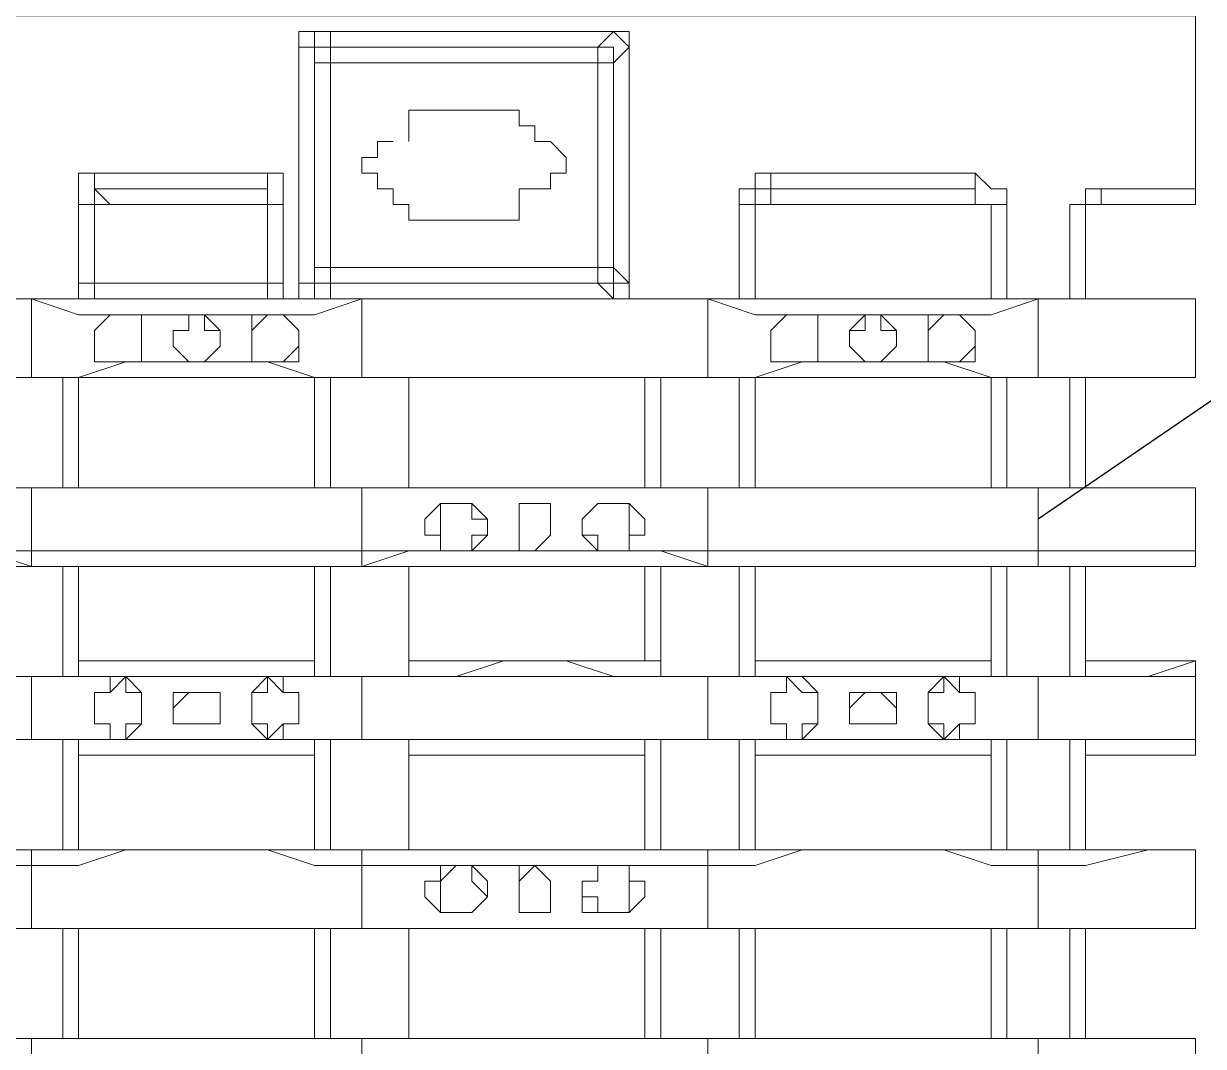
# Model space of a CAD drawing. Header units: millimetres. Extents: x 4241 to 6572, y 870 to 1291.
# Drawn here: x 4925.653 to 4928.828, y 917.84 to 920.592 of the extents above; entities that cross this region are included whole.
import ezdxf

# ---------------------------------------------------------------- set-up
doc = ezdxf.new("R2010")
doc.units = ezdxf.units.MM
doc.layers.add('PDF _0', color=7, linetype='Continuous')
doc.layers.add('PDF _Aquastok Объекты', color=7, linetype='Continuous')

msp = doc.modelspace()

# ---------------------------------------------------------------- linework, layer by layer
at = {"layer": 'PDF _0', "lineweight": 25}
msp.add_lwpolyline([(4989.3456, 930.6038), (4944.9364, 930.6038), (4928.3835, 919.258)], dxfattribs=at)
at = {"layer": 'PDF _Aquastok Объекты', "lineweight": 20}
for points in [[(4928.8068, 920.8244), (4928.8068, 920.1471)], [(4928.4682, 920.1047), (4928.5105, 920.1047), (4928.5105, 920.1471), (4928.5528, 920.1471), (4928.8068, 920.1471), (4928.8068, 920.6128), (4918.9005, 920.6128), (4928.8068, 920.6128), (4928.8068, 920.1471), (4928.5528, 920.1471), (4928.5528, 920.1047), (4928.5105, 920.1047), (4928.5105, 920.0624)], [(4925.5471, 919.8507), (4926.4361, 919.8507), (4926.4784, 919.8507), (4926.8171, 919.8507), (4926.4784, 919.8507), (4926.4784, 919.8931), (4926.4361, 919.8931), (4926.4361, 919.9354), (4926.4361, 919.8931), (4926.4361, 919.8507), (4926.4784, 919.8507), (4926.4361, 919.8507), (4926.3938, 919.8507), (4926.3938, 919.8931), (4926.3938, 920.5281), (4926.3938, 920.5704), (4926.4361, 920.5704), (4926.4784, 920.5704), (4927.2405, 920.5704), (4927.2828, 920.5704), (4927.2828, 920.5281), (4927.2828, 919.8931), (4927.2828, 919.8507), (4927.2405, 919.8507), (4927.2405, 919.8931), (4927.2828, 919.8931), (4927.2405, 919.9354), (4927.2405, 919.8931), (4927.1981, 919.8931), (4927.2405, 919.8507), (4927.1981, 919.8507), (4927.2405, 919.8507), (4927.5791, 919.8507), (4927.6215, 919.8507), (4928.2565, 919.8507), (4928.2988, 919.8507), (4928.4682, 919.8507), (4928.5105, 919.8507), (4928.8068, 919.8507), (4928.8068, 919.6391), (4928.5105, 919.6391), (4928.4682, 919.6391), (4928.2988, 919.6391), (4928.2565, 919.6391), (4927.6215, 919.6391), (4927.5791, 919.6391), (4927.3675, 919.6391), (4927.3251, 919.6391), (4926.6901, 919.6391), (4926.4784, 919.6391), (4926.4361, 919.6391), (4925.8011, 919.6391), (4925.7587, 919.6391), (4925.5894, 919.6391)], [(4926.3938, 920.5281), (4926.4361, 920.5281), (4926.4361, 920.5704), (4926.4784, 920.5704), (4927.2405, 920.5704), (4927.2828, 920.5281), (4927.2828, 919.8931)], [(4926.4784, 920.5704), (4926.4784, 920.5281), (4926.4361, 920.5281), (4926.4361, 920.4858), (4926.4361, 920.5281), (4926.4361, 919.8931), (4926.3938, 919.8931)], [(4927.2405, 920.5704), (4927.1981, 920.5281), (4927.2405, 920.5281), (4927.2405, 920.4858), (4927.2828, 920.5281)], [(4926.6901, 920.2741), (4926.6901, 920.3164), (4926.6901, 920.3588), (4926.7324, 920.3588), (4926.9441, 920.3588), (4926.9865, 920.3588), (4926.9865, 920.3164), (4927.0288, 920.3164), (4927.0288, 920.2741), (4927.0711, 920.2741), (4927.1135, 920.2317), (4927.1135, 920.1894), (4927.0711, 920.1894), (4927.0711, 920.1471), (4927.0288, 920.1471), (4926.9865, 920.1471), (4926.9865, 920.1047), (4926.9865, 920.0624), (4926.9441, 920.0624), (4926.7324, 920.0624), (4926.6901, 920.0624), (4926.6901, 920.1047), (4926.6478, 920.1047), (4926.6478, 920.1471), (4926.6054, 920.1471), (4926.6054, 920.1894), (4926.5631, 920.1894), (4926.5631, 920.2317), (4926.6054, 920.2317), (4926.6054, 920.2741), (4926.6478, 920.2741)], [(4925.8434, 920.1894), (4925.8434, 920.1471), (4925.8434, 920.1047), (4925.8011, 920.1047)], [(4926.3091, 920.1894), (4926.3091, 920.1471), (4925.8434, 920.1471), (4925.8857, 920.1047), (4925.8434, 920.1047), (4925.8434, 919.8931), (4925.8011, 919.8931)], [(4927.5791, 919.8507), (4927.5791, 920.1047), (4927.5791, 920.1471), (4927.6215, 920.1471), (4927.6215, 920.1894), (4927.6638, 920.1894), (4928.2142, 920.1894), (4928.2565, 920.1471), (4928.2988, 920.1471), (4928.2988, 920.1047), (4928.2988, 919.8507)], [(4927.6638, 920.1894), (4927.6638, 920.1471), (4927.6215, 920.1471), (4927.6215, 920.1047), (4927.5791, 920.1047)], [(4928.2565, 920.0624), (4928.2565, 920.1047), (4928.2142, 920.1047), (4928.2142, 920.1471), (4928.2142, 920.1894)], [(4928.2142, 920.1047), (4928.2142, 920.1471), (4927.6638, 920.1471), (4927.6638, 920.1047)], [(4928.4682, 919.8507), (4928.4682, 920.1047), (4928.5105, 920.1047), (4928.5105, 919.8507), (4928.5105, 920.0624), (4928.5105, 920.1047), (4928.5528, 920.1047), (4928.5528, 920.1471)], [(4928.8068, 920.1471), (4928.8068, 920.1471)], [(4928.8068, 920.1047), (4928.8068, 920.1471)], [(4928.8068, 920.1471), (4928.8068, 920.1047)], [(4925.8434, 919.8507), (4925.8434, 919.8931), (4926.3091, 919.8931), (4926.3091, 920.1047), (4926.3514, 920.1047)], [(4925.8434, 920.1047), (4925.8434, 920.1047)], [(4925.8434, 919.9354), (4925.8434, 920.1047)], [(4925.8857, 920.1047), (4926.3091, 920.1047), (4926.3091, 919.9354)], [(4926.3091, 920.1047), (4926.3091, 920.1047)], [(4927.6215, 920.0624), (4927.6215, 920.1047), (4927.6215, 919.8507), (4927.6215, 920.0624), (4927.6215, 920.1047), (4927.6638, 920.1047), (4928.2142, 920.1047), (4928.2565, 920.1047), (4928.2565, 920.0624), (4928.2565, 919.8507), (4928.2565, 920.1047), (4928.2988, 920.1047)], [(4928.5528, 920.1047), (4928.8068, 920.1047)], [(4925.8434, 919.8931), (4925.8434, 919.8931)], [(4926.3091, 919.8931), (4925.8857, 919.8931)], [(4926.3091, 919.8507), (4926.3091, 919.8931), (4926.3514, 919.8931)], [(4925.5471, 919.8507), (4925.6741, 919.8507), (4925.5471, 919.8507)], [(4925.6741, 919.8507), (4925.6741, 919.6391), (4925.8011, 919.6391), (4925.9281, 919.6814), (4926.0551, 919.6814), (4926.1821, 919.6814), (4926.3091, 919.6814), (4926.4361, 919.6391), (4926.5631, 919.6391), (4926.5631, 919.8507), (4926.6478, 919.8507), (4926.7324, 919.8507), (4926.8171, 919.8507), (4926.7324, 919.8507), (4926.6478, 919.8507), (4926.5631, 919.8507)], [(4926.5631, 919.6391), (4926.6901, 919.6391), (4926.8171, 919.6391), (4926.9441, 919.6391), (4927.1135, 919.6391), (4927.2405, 919.6391), (4927.3675, 919.6391), (4927.4945, 919.6391), (4927.4945, 919.8507), (4927.4098, 919.8507), (4927.3251, 919.8507), (4927.1981, 919.8507), (4927.3251, 919.8507), (4927.4098, 919.8507), (4927.4945, 919.8507)], [(4926.8171, 919.8507), (4927.0288, 919.8507), (4927.1981, 919.8507)], [(4927.2405, 919.8507), (4927.2405, 919.8507)], [(4928.3835, 919.6391), (4928.5105, 919.6391), (4928.6798, 919.6391), (4928.8068, 919.6391), (4928.6798, 919.6391), (4928.5105, 919.6391), (4928.3835, 919.6391), (4928.3835, 919.8507), (4928.5105, 919.8507), (4928.6798, 919.8507), (4928.8068, 919.8507), (4928.6798, 919.8507), (4928.5105, 919.8507), (4928.3835, 919.8507)], [(4928.8068, 919.8507), (4928.8068, 919.8507)], [(4928.8068, 919.8507), (4928.8068, 919.8507)], [(4928.8068, 919.8507), (4928.8068, 919.8507)], [(4924.7427, 919.6391), (4924.8697, 919.6391), (4924.9967, 919.6391), (4925.1237, 919.6391), (4925.2931, 919.6391), (4925.4201, 919.6391), (4925.5471, 919.6391), (4925.6741, 919.6391)], [(4926.7324, 919.3427), (4926.6901, 919.3427), (4926.4784, 919.3427), (4926.4361, 919.3427), (4925.8011, 919.3427), (4925.7587, 919.3427), (4925.5894, 919.3427), (4925.5471, 919.3427), (4925.5047, 919.3427), (4925.5047, 919.6391), (4925.5047, 919.3427)], [(4927.4945, 919.6391), (4927.3675, 919.6391), (4927.1981, 919.6391), (4927.1135, 919.6391), (4926.9441, 919.6391), (4926.8171, 919.6391), (4926.6901, 919.6391), (4926.5631, 919.6391), (4926.4361, 919.6391), (4926.3091, 919.6391), (4926.1821, 919.6391), (4926.0551, 919.6391), (4925.9281, 919.6391), (4925.8011, 919.6391), (4925.6741, 919.6391), (4925.5471, 919.6391)], [(4928.5105, 919.3427), (4928.5105, 919.6391), (4928.5105, 919.3427), (4928.8068, 919.3427), (4928.8068, 919.131), (4928.5105, 919.131), (4928.4682, 919.131), (4928.2988, 919.131), (4928.2565, 919.131), (4927.6215, 919.131), (4927.5791, 919.131), (4927.3675, 919.131), (4927.3251, 919.131), (4926.6901, 919.131), (4926.4784, 919.131), (4926.4361, 919.131), (4925.8011, 919.131), (4925.7587, 919.131), (4925.5894, 919.131)], [(4925.7587, 919.3427), (4925.7587, 919.6391)], [(4926.4784, 919.6391), (4926.4784, 919.3427)], [(4926.6901, 919.3427), (4926.6901, 919.6391), (4926.6901, 919.3427)], [(4926.6901, 919.6391), (4926.6901, 919.3427), (4927.3251, 919.3427), (4927.3675, 919.3427), (4927.3251, 919.3427), (4927.3251, 919.6391), (4927.3251, 919.3427)], [(4927.3675, 919.6391), (4927.3675, 919.3427), (4927.5791, 919.3427), (4927.6215, 919.3427), (4928.2565, 919.3427), (4928.2988, 919.3427), (4928.4682, 919.3427), (4928.5105, 919.3427), (4928.5528, 919.3427)], [(4927.5791, 919.3427), (4927.5791, 919.6391)], [(4928.2988, 919.6391), (4928.2988, 919.3427)], [(4928.4682, 919.3427), (4928.4682, 919.6391)], [(4928.8068, 919.6391), (4928.8068, 919.6391)], [(4928.8068, 919.6391), (4928.8068, 919.6391)], [(4928.8068, 919.6391), (4928.8068, 919.6391)], [(4926.5631, 919.3427), (4926.4361, 919.3427), (4926.3091, 919.3427), (4926.1821, 919.3427), (4926.0551, 919.3427), (4925.9281, 919.3427), (4925.8011, 919.3427), (4925.6741, 919.3427)], [(4927.4945, 919.131), (4927.6215, 919.131), (4927.7485, 919.131), (4927.8755, 919.131), (4928.0025, 919.131), (4928.1295, 919.131), (4928.2565, 919.131), (4928.3835, 919.131), (4928.5105, 919.131), (4928.6798, 919.131), (4928.8068, 919.131), (4928.8068, 919.1734), (4928.6798, 919.1734), (4928.5105, 919.1734), (4928.3835, 919.1734), (4928.3835, 919.3427), (4928.2565, 919.3427), (4928.1295, 919.3427), (4928.0025, 919.3427), (4927.8755, 919.3427), (4927.7485, 919.3427), (4927.6215, 919.3427), (4927.4945, 919.3427), (4927.3675, 919.3427), (4927.1981, 919.3427), (4927.1135, 919.3427), (4926.9441, 919.3427), (4926.8171, 919.3427), (4926.6901, 919.3427), (4926.5631, 919.3427), (4926.4361, 919.3427), (4926.3091, 919.3427), (4926.1821, 919.3427), (4926.0551, 919.3427), (4925.9281, 919.3427), (4925.8011, 919.3427), (4925.6741, 919.3427), (4925.6741, 919.1734), (4925.8011, 919.1734), (4925.9281, 919.1734), (4926.0551, 919.1734), (4926.1821, 919.1734), (4926.3091, 919.1734), (4926.4361, 919.1734), (4926.5631, 919.1734), (4926.5631, 919.3427), (4926.6901, 919.3427), (4926.8171, 919.3427), (4926.9441, 919.3427), (4927.1135, 919.3427), (4927.1981, 919.3427), (4927.3675, 919.3427), (4927.4945, 919.3427), (4927.4945, 919.1734), (4927.6215, 919.1734), (4927.7485, 919.1734), (4927.8755, 919.1734), (4928.0025, 919.1734), (4928.1295, 919.1734), (4928.2565, 919.1734), (4928.3835, 919.1734), (4928.3835, 919.131), (4928.3835, 919.1734), (4928.3835, 919.3427), (4928.5105, 919.3427), (4928.6798, 919.3427), (4928.8068, 919.3427), (4928.6798, 919.3427), (4928.5105, 919.3427), (4928.3835, 919.3427), (4928.2565, 919.3427), (4928.1295, 919.3427), (4928.0025, 919.3427), (4927.8755, 919.3427), (4927.7485, 919.3427), (4927.6215, 919.3427), (4927.4945, 919.3427)], [(4928.3835, 919.3427), (4928.3835, 919.3427)], [(4928.8068, 919.3427), (4928.8068, 919.3427)], [(4928.8068, 919.3427), (4928.8068, 919.3427)], [(4928.8068, 919.3427), (4928.8068, 919.3427)], [(4926.7324, 918.877), (4926.6901, 918.877), (4926.6901, 918.8347), (4926.4784, 918.8347), (4926.4361, 918.8347), (4926.4361, 918.877), (4925.8011, 918.877), (4925.8011, 918.8347), (4925.7587, 918.8347), (4925.5894, 918.8347), (4925.5471, 918.8347), (4925.5471, 918.877), (4925.5047, 918.877), (4925.5047, 919.131), (4925.5047, 918.877)], [(4926.5631, 919.131), (4926.4361, 919.131), (4926.3091, 919.131), (4926.1821, 919.131), (4926.0551, 919.131), (4925.9281, 919.131), (4925.8011, 919.131), (4925.6741, 919.131)], [(4925.7587, 918.8347), (4925.7587, 919.131)], [(4926.4784, 919.131), (4926.4784, 918.8347)], [(4926.6901, 918.8347), (4926.6901, 919.131), (4926.6901, 918.877), (4927.3251, 918.877), (4927.3675, 918.877)], [(4926.6901, 918.877), (4926.6901, 919.131)], [(4928.5528, 918.877), (4928.5105, 918.877), (4928.5105, 918.8347), (4928.4682, 918.8347), (4928.2988, 918.8347), (4928.2565, 918.8347), (4928.2565, 918.877), (4927.6215, 918.877), (4927.6215, 918.8347), (4927.5791, 918.8347), (4927.3675, 918.8347), (4927.3675, 918.877), (4927.3251, 918.877), (4927.3251, 919.131), (4927.3251, 918.877)], [(4927.3675, 919.131), (4927.3675, 918.8347)], [(4927.5791, 918.8347), (4927.5791, 919.131)], [(4928.2988, 919.131), (4928.2988, 918.8347)], [(4928.4682, 918.8347), (4928.4682, 919.131)], [(4928.5105, 918.877), (4928.5105, 919.131), (4928.5105, 918.877), (4928.8068, 918.877)], [(4928.8068, 919.131), (4928.8068, 919.131)], [(4928.3835, 918.8347), (4928.5105, 918.8347), (4928.6798, 918.8347), (4928.8068, 918.8347), (4928.8068, 918.877), (4928.6798, 918.8347), (4928.5105, 918.8347), (4928.3835, 918.8347), (4928.2565, 918.8347), (4928.1295, 918.8347), (4928.0025, 918.8347), (4927.8755, 918.8347), (4927.7485, 918.8347), (4927.6215, 918.8347), (4927.4945, 918.8347), (4927.3675, 918.8347), (4927.2405, 918.8347), (4927.1135, 918.877), (4926.9441, 918.877), (4926.8171, 918.8347), (4926.6901, 918.8347), (4926.5631, 918.8347), (4926.4361, 918.8347), (4926.3091, 918.8347), (4926.1821, 918.8347), (4926.0551, 918.8347), (4925.9281, 918.8347), (4925.8011, 918.8347), (4925.6741, 918.8347)], [(4928.3835, 918.6654), (4928.5105, 918.6654), (4928.6798, 918.6654), (4928.8068, 918.6654), (4928.8068, 918.8347), (4928.8068, 918.877), (4928.8068, 918.8347), (4928.8068, 918.6654)], [(4925.5471, 918.8347), (4925.6741, 918.8347), (4925.5471, 918.8347)], [(4927.4945, 918.8347), (4927.3675, 918.8347), (4927.1981, 918.8347), (4927.1135, 918.8347), (4926.9441, 918.8347), (4926.8171, 918.8347), (4926.6901, 918.8347), (4926.5631, 918.8347)], [(4928.8068, 918.8347), (4928.8068, 918.6654), (4928.8068, 918.623)], [(4928.8068, 918.8347), (4928.8068, 918.8347)], [(4924.7427, 918.6654), (4924.8697, 918.6654), (4924.9967, 918.6654), (4925.1237, 918.6654), (4925.2931, 918.6654), (4925.4201, 918.6654), (4925.5471, 918.6654), (4925.6741, 918.6654)], [(4927.4945, 918.6654), (4927.3675, 918.6654), (4927.1981, 918.6654), (4927.1135, 918.6654), (4926.9441, 918.6654), (4926.8171, 918.6654), (4926.6901, 918.6654), (4926.5631, 918.6654), (4926.4361, 918.6654), (4926.3091, 918.6654), (4926.1821, 918.6654), (4926.0551, 918.6654), (4925.9281, 918.6654), (4925.8011, 918.6654), (4925.6741, 918.6654), (4925.5471, 918.6654)], [(4926.5631, 918.6654), (4926.6901, 918.6654), (4926.8171, 918.6654), (4926.9441, 918.6654), (4927.1135, 918.6654), (4927.2405, 918.6654), (4927.3675, 918.6654), (4927.4945, 918.6654), (4927.6215, 918.6654), (4927.7485, 918.6654), (4927.8755, 918.6654), (4928.0025, 918.6654), (4928.1295, 918.6654), (4928.2565, 918.6654), (4928.3835, 918.6654), (4928.5105, 918.6654), (4928.6798, 918.6654), (4928.8068, 918.6654), (4928.8068, 918.623), (4928.5105, 918.623), (4928.5105, 918.6654), (4928.4682, 918.6654), (4928.2988, 918.6654), (4928.2565, 918.6654), (4928.2565, 918.623), (4927.6215, 918.623), (4927.6215, 918.6654), (4927.5791, 918.6654), (4927.3675, 918.6654), (4927.3251, 918.6654), (4927.3251, 918.623), (4926.6901, 918.623), (4926.6901, 918.6654), (4926.4784, 918.6654), (4926.4361, 918.6654), (4926.4361, 918.623), (4925.8011, 918.623), (4925.8011, 918.6654), (4925.7587, 918.6654), (4925.5894, 918.6654)], [(4925.7587, 918.369), (4925.7587, 918.6654)], [(4925.8011, 918.6654), (4925.8011, 918.369), (4925.8011, 918.623)], [(4926.4361, 918.623), (4926.4361, 918.369), (4926.4361, 918.6654)], [(4926.4784, 918.6654), (4926.4784, 918.369)], [(4926.6901, 918.369), (4926.6901, 918.6654), (4926.6901, 918.369)], [(4927.3251, 918.623), (4927.3251, 918.369), (4927.3251, 918.6654)], [(4927.3675, 918.6654), (4927.3675, 918.369)], [(4927.5791, 918.369), (4927.5791, 918.6654)], [(4927.6215, 918.6654), (4927.6215, 918.369), (4927.6215, 918.623)], [(4928.2565, 918.623), (4928.2565, 918.369), (4928.2565, 918.6654)], [(4928.2988, 918.6654), (4928.2988, 918.369)], [(4928.4682, 918.369), (4928.4682, 918.6654)], [(4928.5105, 918.6654), (4928.5105, 918.369), (4928.5105, 918.623)], [(4928.8068, 918.6654), (4928.8068, 918.6654)], [(4928.8068, 918.6654), (4928.8068, 918.6654)], [(4926.6901, 918.369), (4926.6901, 918.623)], [(4925.5894, 918.369), (4925.7587, 918.369), (4925.8011, 918.369), (4926.4361, 918.369), (4926.4784, 918.369), (4926.6901, 918.369), (4927.3251, 918.369), (4927.3675, 918.369), (4927.5791, 918.369), (4927.6215, 918.369), (4928.2565, 918.369), (4928.2988, 918.369), (4928.4682, 918.369), (4928.5105, 918.369), (4928.8068, 918.369), (4928.8068, 918.1573), (4928.8068, 918.369), (4928.8068, 918.1573), (4928.5105, 918.1573), (4928.5528, 918.1573)], [(4925.6741, 918.369), (4925.8011, 918.369), (4925.9281, 918.369), (4926.0551, 918.369), (4926.1821, 918.369), (4926.3091, 918.369), (4926.4361, 918.369), (4926.5631, 918.369)], [(4927.4945, 918.369), (4927.6215, 918.369), (4927.7485, 918.369), (4927.8755, 918.369), (4928.0025, 918.369), (4928.1295, 918.369), (4928.2565, 918.369), (4928.3835, 918.369), (4928.5105, 918.369), (4928.6798, 918.369), (4928.8068, 918.369), (4928.6798, 918.369), (4928.5105, 918.3267), (4928.3835, 918.3267), (4928.3835, 918.1573), (4928.5105, 918.1573), (4928.6798, 918.1573), (4928.8068, 918.1573), (4928.6798, 918.1573), (4928.5105, 918.1573), (4928.3835, 918.1573), (4928.2565, 918.1573), (4928.1295, 918.1573), (4928.0025, 918.1573), (4927.8755, 918.1573), (4927.7485, 918.1573), (4927.6215, 918.1573), (4927.4945, 918.1573)], [(4928.8068, 918.369), (4928.8068, 918.369)], [(4928.8068, 918.369), (4928.8068, 918.369)], [(4928.8068, 918.369), (4928.8068, 918.369)], [(4925.5471, 918.1573), (4925.5047, 918.1573), (4925.5471, 918.1573), (4925.5894, 918.1573), (4925.7587, 918.1573), (4925.8011, 918.1573), (4926.4361, 918.1573), (4926.4784, 918.1573), (4926.6901, 918.1573), (4926.6901, 917.861)], [(4925.6741, 918.1573), (4925.8011, 918.1573), (4925.9281, 918.1573), (4926.0551, 918.1573), (4926.1821, 918.1573), (4926.3091, 918.1573), (4926.4361, 918.1573), (4926.5631, 918.1573)], [(4925.7587, 917.861), (4925.7587, 918.1573)], [(4926.4784, 918.1573), (4926.4784, 917.861)], [(4926.6901, 917.861), (4926.6901, 918.1573), (4926.6901, 917.861)], [(4927.3251, 918.1573), (4927.3251, 917.861), (4927.3251, 918.1573), (4926.6901, 918.1573), (4926.7324, 918.1573)], [(4927.3675, 917.861), (4927.3675, 918.1573), (4927.3251, 918.1573), (4927.3675, 918.1573), (4927.5791, 918.1573), (4927.6215, 918.1573), (4928.2565, 918.1573), (4928.2988, 918.1573), (4928.4682, 918.1573), (4928.5105, 918.1573), (4928.5105, 917.861), (4928.5105, 918.1573)], [(4927.5791, 917.861), (4927.5791, 918.1573)], [(4928.2988, 918.1573), (4928.2988, 917.861)], [(4928.4682, 917.861), (4928.4682, 918.1573)], [(4928.8068, 918.1573), (4928.8068, 918.1573)], [(4928.8068, 918.1573), (4928.8068, 918.1573)], [(4928.8068, 918.1573), (4928.8068, 918.1573)], [(4925.6741, 917.861), (4925.5471, 917.861), (4925.4201, 917.861), (4925.2931, 917.861), (4925.1237, 917.861), (4924.9967, 917.861), (4924.8697, 917.861), (4924.7427, 917.861), (4924.6157, 917.861), (4924.4887, 917.861), (4924.3617, 917.861), (4924.2347, 917.861), (4924.1077, 917.861), (4923.9807, 917.861), (4923.8537, 917.861), (4923.7267, 917.861), (4923.5997, 917.861), (4923.4727, 917.861), (4923.3457, 917.861), (4923.1763, 917.861), (4923.0493, 917.861), (4922.9223, 917.861)], [(4924.7427, 917.6493), (4924.8697, 917.6493), (4924.9967, 917.6493), (4925.1237, 917.6493), (4925.2931, 917.6493), (4925.4201, 917.6493), (4925.5471, 917.6493), (4925.6741, 917.6493), (4925.6741, 917.861), (4925.8011, 917.861), (4925.9281, 917.861), (4926.0551, 917.861), (4926.1821, 917.861), (4926.3091, 917.861), (4926.4361, 917.861), (4926.5631, 917.861), (4926.5631, 917.6493), (4926.6901, 917.6493), (4926.8171, 917.6493), (4926.9441, 917.6493), (4927.1135, 917.6493), (4927.1981, 917.6493), (4927.3675, 917.6493), (4927.4945, 917.6493)], [(4928.3835, 917.861), (4928.5105, 917.861), (4928.6798, 917.861), (4928.8068, 917.861), (4928.6798, 917.861), (4928.5105, 917.861), (4928.3835, 917.861), (4928.2565, 917.861), (4928.1295, 917.861), (4928.0025, 917.861), (4927.8755, 917.861), (4927.7485, 917.861), (4927.6215, 917.861), (4927.4945, 917.861), (4927.3675, 917.861), (4927.2405, 917.861), (4927.1135, 917.861), (4926.9441, 917.861), (4926.8171, 917.861), (4926.6901, 917.861), (4926.5631, 917.861), (4926.4361, 917.861), (4926.3091, 917.861), (4926.1821, 917.861), (4926.0551, 917.861), (4925.9281, 917.861), (4925.8011, 917.861), (4925.6741, 917.861), (4925.5471, 917.861)], [(4925.5894, 917.861), (4925.7587, 917.861), (4925.8011, 917.861), (4926.4361, 917.861), (4926.4784, 917.861), (4926.6901, 917.861), (4927.3251, 917.861), (4927.3675, 917.861), (4927.5791, 917.861), (4927.6215, 917.861), (4928.2565, 917.861), (4928.2988, 917.861), (4928.4682, 917.861), (4928.5105, 917.861), (4928.8068, 917.861), (4928.8068, 917.6493), (4928.8068, 917.861), (4928.8068, 917.6493), (4928.5105, 917.6493), (4928.5528, 917.6493)], [(4927.4945, 917.861), (4927.3675, 917.861), (4927.1981, 917.861), (4927.1135, 917.861), (4926.9441, 917.861), (4926.8171, 917.861), (4926.6901, 917.861), (4926.5631, 917.861)], [(4928.8068, 917.861), (4928.8068, 917.861)], [(4928.8068, 917.861), (4928.8068, 917.861)], [(4928.8068, 917.861), (4928.8068, 917.861)]]:
    msp.add_lwpolyline(points, dxfattribs=at)
for points in [[(4926.4784, 920.4858), (4926.4784, 920.5281), (4927.1981, 920.5281), (4927.1981, 920.4858)], [(4926.4361, 919.9354), (4926.4361, 920.4858), (4926.4784, 920.4858), (4926.4784, 919.9354)], [(4927.1981, 920.4858), (4927.2405, 920.4858), (4927.2405, 919.9354), (4927.1981, 919.9354), (4927.1981, 919.8931), (4926.4784, 919.8931), (4926.4784, 919.9354), (4927.1981, 919.9354)], [(4925.8434, 919.8507), (4925.8011, 919.8507), (4925.8011, 919.8931), (4925.8011, 920.1047), (4925.8011, 920.1471), (4925.8011, 920.1894), (4925.8434, 920.1894), (4926.3091, 920.1894), (4926.3514, 920.1894), (4926.3514, 920.1471), (4926.3514, 920.1047), (4926.3514, 919.8931), (4926.3514, 919.8507), (4926.3091, 919.8507)], [(4926.3091, 920.1471), (4926.3091, 920.1047)], [(4925.8434, 919.9354), (4925.8434, 919.8931), (4925.8857, 919.8931), (4925.8434, 919.8931)], [(4926.3091, 919.8931), (4926.3091, 919.9354)], [(4926.5631, 919.8507), (4926.4361, 919.8084), (4926.3091, 919.8084), (4926.1821, 919.8084), (4926.0551, 919.8084), (4925.9281, 919.8084), (4925.8011, 919.8084), (4925.6741, 919.8507), (4925.8011, 919.8507), (4925.9281, 919.8507), (4926.0551, 919.8507), (4926.1821, 919.8507), (4926.3091, 919.8507), (4926.4361, 919.8507)], [(4927.1981, 919.8507), (4927.0288, 919.8507), (4926.8594, 919.8507), (4926.8171, 919.8507), (4927.0288, 919.8507)], [(4927.4945, 919.8507), (4927.6215, 919.8507), (4927.7485, 919.8507), (4927.8755, 919.8507), (4928.0025, 919.8507), (4928.1295, 919.8507), (4928.2565, 919.8507), (4928.3835, 919.8507), (4928.2565, 919.8084), (4928.1295, 919.8084), (4928.0025, 919.8084), (4927.8755, 919.8084), (4927.7485, 919.8084), (4927.6215, 919.8084)], [(4928.8068, 919.6391), (4928.8068, 919.8507)], [(4925.9704, 919.7237), (4925.9704, 919.7661), (4925.9704, 919.8084), (4925.9281, 919.8084), (4925.8857, 919.8084), (4925.8434, 919.7661), (4925.8434, 919.7237), (4925.8434, 919.6814), (4925.8857, 919.6814), (4925.9281, 919.6814), (4925.9704, 919.6814)], [(4925.9704, 919.7237), (4925.9704, 919.6814), (4925.9281, 919.6814), (4925.8857, 919.6814), (4925.8434, 919.6814), (4925.8434, 919.7237), (4925.8434, 919.7661), (4925.8857, 919.8084), (4925.9281, 919.8084), (4925.9704, 919.8084), (4925.9704, 919.7661)], [(4926.0551, 919.7237), (4926.0974, 919.6814), (4926.1398, 919.6814), (4926.1821, 919.7237), (4926.1821, 919.7661), (4926.1398, 919.7661), (4926.1398, 919.8084), (4926.0974, 919.8084), (4926.0974, 919.7661), (4926.0551, 919.7661)], [(4926.0551, 919.7237), (4926.0551, 919.7661), (4926.0974, 919.7661), (4926.0974, 919.8084), (4926.1398, 919.8084), (4926.1821, 919.7661), (4926.1821, 919.7237), (4926.1398, 919.6814), (4926.0974, 919.6814)], [(4926.2668, 919.7237), (4926.2668, 919.6814), (4926.3091, 919.6814), (4926.3514, 919.6814), (4926.3938, 919.7237), (4926.3938, 919.7661), (4926.3514, 919.8084), (4926.3091, 919.8084), (4926.2668, 919.7661)], [(4926.2668, 919.7237), (4926.2668, 919.7661), (4926.2668, 919.8084), (4926.3091, 919.8084), (4926.3514, 919.8084), (4926.3938, 919.7661), (4926.3938, 919.7237), (4926.3938, 919.6814), (4926.3514, 919.6814), (4926.3091, 919.6814), (4926.2668, 919.6814)], [(4927.7908, 919.7237), (4927.7908, 919.7661), (4927.7908, 919.8084), (4927.7485, 919.8084), (4927.7061, 919.8084), (4927.6638, 919.7661), (4927.6638, 919.7237), (4927.6638, 919.6814), (4927.7061, 919.6814), (4927.7485, 919.6814), (4927.7908, 919.6814)], [(4927.7908, 919.7237), (4927.7908, 919.6814), (4927.7485, 919.6814), (4927.7061, 919.6814), (4927.6638, 919.6814), (4927.6638, 919.7237), (4927.6638, 919.7661), (4927.7061, 919.8084), (4927.7485, 919.8084), (4927.7908, 919.8084), (4927.7908, 919.7661)], [(4927.8755, 919.7237), (4927.9178, 919.6814), (4927.9602, 919.6814), (4928.0025, 919.7237), (4928.0025, 919.7661), (4927.9602, 919.7661), (4927.9602, 919.8084), (4927.9178, 919.8084), (4927.9178, 919.7661), (4927.8755, 919.7661)], [(4927.8755, 919.7237), (4927.8755, 919.7661), (4927.9178, 919.8084), (4927.9602, 919.8084), (4928.0025, 919.7661), (4928.0025, 919.7237), (4927.9602, 919.6814), (4927.9178, 919.6814)], [(4928.0872, 919.7237), (4928.0872, 919.6814), (4928.1295, 919.6814), (4928.1718, 919.6814), (4928.2142, 919.7237), (4928.2142, 919.7661), (4928.1718, 919.8084), (4928.1295, 919.8084), (4928.0872, 919.7661)], [(4928.0872, 919.7237), (4928.0872, 919.7661), (4928.0872, 919.8084), (4928.1295, 919.8084), (4928.1718, 919.8084), (4928.2142, 919.7661), (4928.2142, 919.7237), (4928.2142, 919.6814), (4928.1718, 919.6814), (4928.1295, 919.6814), (4928.0872, 919.6814)], [(4928.3835, 919.6391), (4928.2565, 919.6391), (4928.1295, 919.6391), (4928.0025, 919.6391), (4927.8755, 919.6391), (4927.7485, 919.6391), (4927.6215, 919.6391), (4927.4945, 919.6391), (4927.6215, 919.6391), (4927.7485, 919.6814), (4927.8755, 919.6814), (4928.0025, 919.6814), (4928.1295, 919.6814), (4928.2565, 919.6391)], [(4925.8011, 919.6391), (4925.8011, 919.3427)], [(4926.4361, 919.3427), (4926.4361, 919.6391)], [(4927.6215, 919.6391), (4927.6215, 919.3427)], [(4928.2565, 919.3427), (4928.2565, 919.6391)], [(4925.6741, 919.3427), (4925.5471, 919.3427), (4925.4201, 919.3427), (4925.2931, 919.3427), (4925.1237, 919.3427), (4924.9967, 919.3427), (4924.8697, 919.3427), (4924.7427, 919.3427), (4924.8697, 919.3427), (4924.9967, 919.3427), (4925.1237, 919.3427), (4925.2931, 919.3427), (4925.4201, 919.3427), (4925.5471, 919.3427)], [(4928.8068, 919.131), (4928.8068, 919.1734), (4928.8068, 919.3427), (4928.8068, 919.1734)], [(4926.9018, 919.258), (4926.9018, 919.2157), (4926.8594, 919.1734), (4926.8171, 919.1734), (4926.7748, 919.1734), (4926.7748, 919.2157), (4926.7324, 919.2157), (4926.7324, 919.258), (4926.7748, 919.3004), (4926.8171, 919.3004), (4926.8594, 919.3004)], [(4926.9018, 919.258), (4926.8594, 919.258), (4926.8594, 919.3004), (4926.8171, 919.3004), (4926.7748, 919.3004), (4926.7748, 919.258), (4926.7748, 919.2157), (4926.7748, 919.1734), (4926.8171, 919.1734), (4926.8594, 919.1734), (4926.8594, 919.2157), (4926.9018, 919.2157)], [(4926.9865, 919.258), (4926.9865, 919.2157), (4926.9865, 919.1734), (4927.0288, 919.1734), (4927.0711, 919.2157), (4927.0711, 919.258), (4927.0711, 919.3004), (4927.0288, 919.3004), (4926.9865, 919.3004)], [(4926.9865, 919.258), (4926.9865, 919.3004), (4927.0288, 919.3004), (4927.0711, 919.3004), (4927.0711, 919.258), (4927.0711, 919.2157), (4927.0288, 919.1734), (4926.9865, 919.1734), (4926.9865, 919.2157)], [(4927.1558, 919.258), (4927.1558, 919.2157), (4927.1981, 919.2157), (4927.1981, 919.1734), (4927.2405, 919.1734), (4927.2828, 919.1734), (4927.2828, 919.2157), (4927.2828, 919.258), (4927.2828, 919.3004), (4927.2405, 919.3004), (4927.1981, 919.3004)], [(4927.1558, 919.258), (4927.1981, 919.3004), (4927.2405, 919.3004), (4927.2828, 919.3004), (4927.3251, 919.258), (4927.3251, 919.2157), (4927.2828, 919.2157), (4927.2828, 919.1734), (4927.2405, 919.1734), (4927.1981, 919.1734), (4927.1558, 919.2157)], [(4924.7427, 919.131), (4924.7427, 919.1734), (4924.8697, 919.1734), (4924.9967, 919.1734), (4925.1237, 919.1734), (4925.2931, 919.1734), (4925.4201, 919.1734), (4925.5471, 919.1734), (4925.6741, 919.1734), (4925.6741, 919.131), (4925.5471, 919.1734), (4925.4201, 919.1734), (4925.2931, 919.1734), (4925.1237, 919.1734), (4924.9967, 919.1734), (4924.8697, 919.1734)], [(4926.5631, 919.131), (4926.5631, 919.1734), (4926.6901, 919.1734), (4926.8171, 919.1734), (4926.9441, 919.1734), (4927.1135, 919.1734), (4927.1981, 919.1734), (4927.3675, 919.1734), (4927.4945, 919.1734), (4927.4945, 919.131), (4927.3675, 919.1734), (4927.1981, 919.1734), (4927.1135, 919.1734), (4926.9441, 919.1734), (4926.8171, 919.1734), (4926.6901, 919.1734)], [(4925.8011, 919.131), (4925.8011, 918.877)], [(4926.4361, 918.877), (4926.4361, 919.131)], [(4927.6215, 919.131), (4927.6215, 918.877)], [(4928.2565, 918.877), (4928.2565, 919.131)], [(4926.5631, 918.8347), (4926.4361, 918.8347), (4926.3091, 918.8347), (4926.1821, 918.8347), (4926.0551, 918.8347), (4925.9281, 918.8347), (4925.8011, 918.8347), (4925.6741, 918.8347), (4925.6741, 918.6654), (4925.8011, 918.6654), (4925.9281, 918.6654), (4926.0551, 918.6654), (4926.1821, 918.6654), (4926.3091, 918.6654), (4926.4361, 918.6654), (4926.5631, 918.6654)], [(4925.9704, 918.75), (4925.9704, 918.7924), (4925.9281, 918.7924), (4925.9281, 918.8347), (4925.8857, 918.7924), (4925.8434, 918.7924), (4925.8434, 918.75), (4925.8434, 918.7077), (4925.8857, 918.7077), (4925.8857, 918.6654), (4925.9281, 918.6654), (4925.9281, 918.7077), (4925.9704, 918.7077)], [(4925.9704, 918.75), (4925.9704, 918.7077), (4925.9281, 918.6654), (4925.8857, 918.6654), (4925.8857, 918.7077), (4925.8434, 918.7077), (4925.8434, 918.75), (4925.8434, 918.7924), (4925.8857, 918.7924), (4925.8857, 918.8347), (4925.9281, 918.8347), (4925.9704, 918.7924)], [(4926.2668, 918.75), (4926.2668, 918.7077), (4926.3091, 918.7077), (4926.3091, 918.6654), (4926.3514, 918.7077), (4926.3938, 918.7077), (4926.3938, 918.75), (4926.3938, 918.7924), (4926.3514, 918.7924), (4926.3091, 918.8347), (4926.3091, 918.7924), (4926.2668, 918.7924)], [(4926.2668, 918.75), (4926.2668, 918.7924), (4926.3091, 918.8347), (4926.3514, 918.8347), (4926.3514, 918.7924), (4926.3938, 918.7924), (4926.3938, 918.75), (4926.3938, 918.7077), (4926.3514, 918.7077), (4926.3514, 918.6654), (4926.3091, 918.6654), (4926.2668, 918.7077)], [(4928.3835, 918.8347), (4928.2565, 918.8347), (4928.1295, 918.8347), (4928.0025, 918.8347), (4927.8755, 918.8347), (4927.7485, 918.8347), (4927.6215, 918.8347), (4927.4945, 918.8347), (4927.4945, 918.6654), (4927.6215, 918.6654), (4927.7485, 918.6654), (4927.8755, 918.6654), (4928.0025, 918.6654), (4928.1295, 918.6654), (4928.2565, 918.6654), (4928.3835, 918.6654)], [(4927.7908, 918.75), (4927.7908, 918.7924), (4927.7485, 918.7924), (4927.7061, 918.8347), (4927.7061, 918.7924), (4927.6638, 918.7924), (4927.6638, 918.75), (4927.6638, 918.7077), (4927.7061, 918.7077), (4927.7061, 918.6654), (4927.7485, 918.6654), (4927.7485, 918.7077), (4927.7908, 918.7077)], [(4927.7908, 918.75), (4927.7908, 918.7077), (4927.7485, 918.6654), (4927.7061, 918.6654), (4927.7061, 918.7077), (4927.6638, 918.7077), (4927.6638, 918.75), (4927.6638, 918.7924), (4927.7061, 918.7924), (4927.7061, 918.8347), (4927.7485, 918.8347), (4927.7908, 918.7924)], [(4928.0872, 918.75), (4928.0872, 918.7077), (4928.1295, 918.7077), (4928.1295, 918.6654), (4928.1718, 918.7077), (4928.2142, 918.7077), (4928.2142, 918.75), (4928.2142, 918.7924), (4928.1718, 918.7924), (4928.1295, 918.8347), (4928.1295, 918.7924), (4928.0872, 918.7924)], [(4928.0872, 918.75), (4928.0872, 918.7924), (4928.1295, 918.8347), (4928.1718, 918.8347), (4928.1718, 918.7924), (4928.2142, 918.7924), (4928.2142, 918.75), (4928.2142, 918.7077), (4928.1718, 918.7077), (4928.1718, 918.6654), (4928.1295, 918.6654), (4928.0872, 918.7077)], [(4926.0551, 918.75), (4926.0551, 918.7077), (4926.0974, 918.7077), (4926.1398, 918.7077), (4926.1821, 918.7077), (4926.1821, 918.75), (4926.1821, 918.7924), (4926.1398, 918.7924), (4926.0974, 918.7924)], [(4926.0551, 918.75), (4926.0551, 918.7924), (4926.0974, 918.7924), (4926.1398, 918.7924), (4926.1821, 918.7924), (4926.1821, 918.75), (4926.1821, 918.7077), (4926.1398, 918.7077), (4926.0974, 918.7077), (4926.0551, 918.7077)], [(4927.8755, 918.75), (4927.8755, 918.7077), (4927.9178, 918.7077), (4927.9602, 918.7077), (4928.0025, 918.7077), (4928.0025, 918.75), (4927.9602, 918.7924), (4927.9178, 918.7924)], [(4927.8755, 918.75), (4927.8755, 918.7924), (4927.9178, 918.7924), (4927.9602, 918.7924), (4928.0025, 918.7924), (4928.0025, 918.75), (4928.0025, 918.7077), (4927.9602, 918.7077), (4927.9178, 918.7077), (4927.8755, 918.7077)], [(4925.6741, 918.369), (4925.6741, 918.3267), (4925.5471, 918.3267), (4925.4201, 918.3267), (4925.2931, 918.3267), (4925.1237, 918.3267), (4924.9967, 918.3267), (4924.8697, 918.3267), (4924.7427, 918.3267), (4924.7427, 918.369), (4924.8697, 918.369), (4924.9967, 918.369), (4925.1237, 918.369), (4925.2931, 918.369), (4925.4201, 918.369), (4925.5471, 918.369)], [(4925.6741, 918.3267), (4925.6741, 918.1573), (4925.8011, 918.1573), (4925.9281, 918.1573), (4926.0551, 918.1573), (4926.1821, 918.1573), (4926.3091, 918.1573), (4926.4361, 918.1573), (4926.5631, 918.1573), (4926.5631, 918.3267), (4926.4361, 918.3267), (4926.3091, 918.369), (4926.1821, 918.369), (4926.0551, 918.369), (4925.9281, 918.369), (4925.8011, 918.3267)], [(4927.4945, 918.369), (4927.4945, 918.3267), (4927.3675, 918.3267), (4927.1981, 918.3267), (4927.1135, 918.3267), (4926.9441, 918.3267), (4926.8171, 918.3267), (4926.6901, 918.3267), (4926.5631, 918.3267), (4926.5631, 918.369), (4926.6901, 918.369), (4926.8171, 918.369), (4926.9441, 918.369), (4927.1135, 918.369), (4927.1981, 918.369), (4927.3675, 918.369)], [(4928.3835, 918.369), (4928.3835, 918.3267), (4928.2565, 918.3267), (4928.1295, 918.369), (4928.0025, 918.369), (4927.8755, 918.369), (4927.7485, 918.369), (4927.6215, 918.3267), (4927.4945, 918.3267), (4927.4945, 918.1573), (4927.6215, 918.1573), (4927.7485, 918.1573), (4927.8755, 918.1573), (4928.0025, 918.1573), (4928.1295, 918.1573), (4928.2565, 918.1573), (4928.3835, 918.1573), (4928.3835, 918.3267)], [(4926.9018, 918.242), (4926.8594, 918.1997), (4926.8171, 918.1997), (4926.7748, 918.1997), (4926.7324, 918.242), (4926.7324, 918.2843), (4926.7748, 918.2843), (4926.7748, 918.3267), (4926.8171, 918.3267), (4926.8594, 918.3267), (4926.9018, 918.2843)], [(4926.9018, 918.242), (4926.8594, 918.2843), (4926.8594, 918.3267), (4926.8171, 918.3267), (4926.7748, 918.2843), (4926.7748, 918.242), (4926.7748, 918.1997), (4926.8171, 918.1997), (4926.8594, 918.1997)], [(4926.9865, 918.242), (4926.9865, 918.1997), (4927.0288, 918.1997), (4927.0711, 918.1997), (4927.0711, 918.242), (4927.0711, 918.2843), (4927.0288, 918.3267), (4926.9865, 918.2843)], [(4926.9865, 918.242), (4926.9865, 918.2843), (4926.9865, 918.3267), (4927.0288, 918.3267), (4927.0711, 918.2843), (4927.0711, 918.242), (4927.0711, 918.1997), (4927.0288, 918.1997), (4926.9865, 918.1997)], [(4927.1558, 918.242), (4927.1981, 918.242), (4927.1981, 918.1997), (4927.2405, 918.1997), (4927.2828, 918.1997), (4927.2828, 918.242), (4927.2828, 918.2843), (4927.2828, 918.3267), (4927.2405, 918.3267), (4927.1981, 918.3267), (4927.1981, 918.2843), (4927.1558, 918.2843)], [(4927.1558, 918.242), (4927.1558, 918.2843), (4927.1981, 918.2843), (4927.1981, 918.3267), (4927.2405, 918.3267), (4927.2828, 918.3267), (4927.2828, 918.2843), (4927.3251, 918.2843), (4927.3251, 918.242), (4927.2828, 918.1997), (4927.2405, 918.1997), (4927.1981, 918.1997), (4927.1558, 918.1997)], [(4924.7427, 918.1573), (4924.8697, 918.1573), (4924.9967, 918.1573), (4925.1237, 918.1573), (4925.2931, 918.1573), (4925.4201, 918.1573), (4925.5471, 918.1573), (4925.6741, 918.1573), (4925.5471, 918.1573), (4925.4201, 918.1573), (4925.2931, 918.1573), (4925.1237, 918.1573), (4924.9967, 918.1573), (4924.8697, 918.1573)], [(4925.8011, 918.1573), (4925.8011, 917.861)], [(4926.4361, 917.861), (4926.4361, 918.1573)], [(4926.5631, 918.1573), (4926.6901, 918.1573), (4926.8171, 918.1573), (4926.9441, 918.1573), (4927.1135, 918.1573), (4927.1981, 918.1573), (4927.3675, 918.1573), (4927.4945, 918.1573), (4927.3675, 918.1573), (4927.1981, 918.1573), (4927.1135, 918.1573), (4926.9441, 918.1573), (4926.8171, 918.1573), (4926.6901, 918.1573)], [(4927.6215, 918.1573), (4927.6215, 917.861)], [(4928.2565, 917.861), (4928.2565, 918.1573)], [(4928.3835, 917.861), (4928.2565, 917.861), (4928.1295, 917.861), (4928.0025, 917.861), (4927.8755, 917.861), (4927.7485, 917.861), (4927.6215, 917.861), (4927.4945, 917.861), (4927.4945, 917.6493), (4927.6215, 917.6493), (4927.7485, 917.6917), (4927.8755, 917.6917), (4928.0025, 917.6917), (4928.1295, 917.6917), (4928.2565, 917.6493), (4928.3835, 917.6493)]]:
    msp.add_lwpolyline(points, close=True, dxfattribs=at)

doc.saveas('drawing.dxf')
